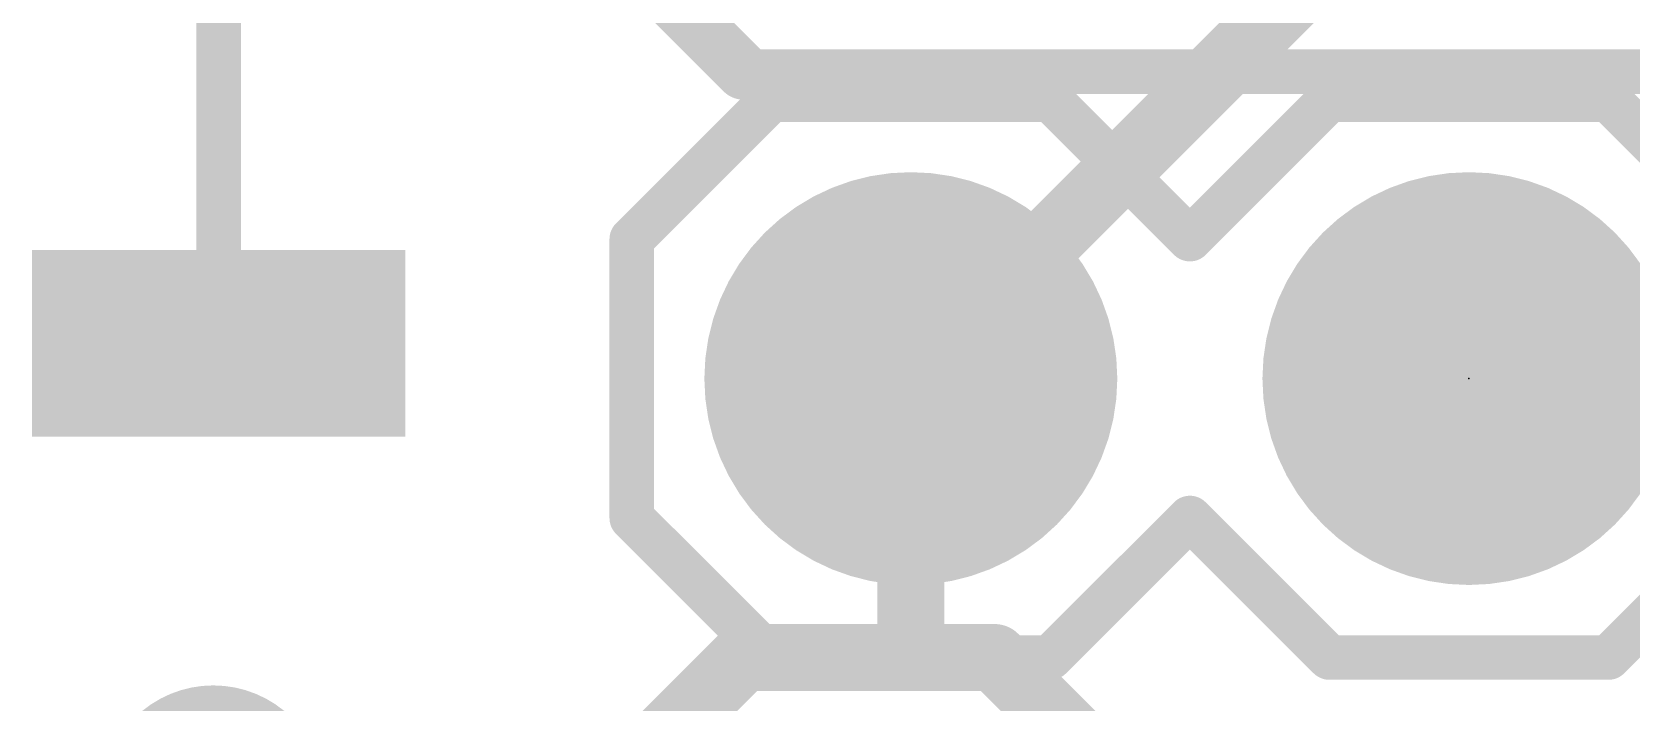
# Model space of a CAD drawing. Extents: x -20 to 87, y -16 to 68.
# Drawn here: x 2.35 to 9.63, y 53.14 to 56.19 of the extents above; entities that cross this region are included whole.
import ezdxf

# ---------------------------------------------------------------- set-up
doc = ezdxf.new("R2010")
doc.units = 0
for name, color, linetype in [('1', 12, 'CONTINUOUS'), ('16', 132, 'CONTINUOUS'), ('17', 110, 'CONTINUOUS'), ('18', 110, 'CONTINUOUS'), ('22', 40, 'CONTINUOUS'), ('24', 53, 'CONTINUOUS')]:
    doc.layers.add(name, color=color, linetype=linetype)

# ---------------------------------------------------------------- blocks, each defined once
blk = doc.blocks.new('ROUNDP')
at = {"const_width": 0.5}
blk.add_lwpolyline([(0, -0.25, 1), (0, 0.25, 1), (0, -0.25)], format="xyb", dxfattribs=at)
blk = doc.blocks.new('RECT')
blk.add_solid([(-0.5, -0.5), (0.5, -0.5), (-0.5, 0.5), (0.5, 0.5)])
blk = doc.blocks.new('ROUNDV')
at = {"const_width": 0.5}
blk.add_lwpolyline([(0, -0.25, 1), (0, 0.25, 1), (0, -0.25)], format="xyb", dxfattribs=at)

msp = doc.modelspace()

# ---------------------------------------------------------------- linework, layer by layer
at = {"layer": '1'}
for points, const_width in [([(5.588, 56.007), (3.175, 58.42)], 0.254), ([(5.588, 56.007), (10.668, 56.007)], 0.2032), ([(6.35, 53.34), (6.35, 54.61)], 0.3048), ([(5.08, 52.832), (5.588, 53.34)], 0.3048), ([(5.588, 53.34), (6.35, 53.34)], 0.3048), ([(6.35, 53.34), (6.731, 53.34)], 0.3048), ([(8.321, 51.75), (6.731, 53.34)], 0.3048)]:
    msp.add_lwpolyline(points, dxfattribs=dict(at, const_width=const_width))
for points, const_width in [([(5.5431, 55.9621, 1), (5.6329, 56.0519)], 0.127), ([(5.588, 56.0578, 1), (5.588, 55.9562)], 0.1016), ([(6.4262, 54.61, 1), (6.2738, 54.61)], 0.1524), ([(5.588, 53.4162, 1), (5.588, 53.2638)], 0.1524), ([(5.6419, 53.2861, 1), (5.5341, 53.3939)], 0.1524), ([(6.35, 53.4162, 1), (6.35, 53.2638)], 0.1524), ([(6.35, 53.2638, 1), (6.35, 53.4162)], 0.1524), ([(6.7849, 53.3939, 1), (6.6771, 53.2861)], 0.1524), ([(6.731, 53.2638, 1), (6.731, 53.4162)], 0.1524), ([(6.2738, 53.34, 1), (6.4262, 53.34)], 0.1524)]:
    msp.add_lwpolyline(points, format="xyb", dxfattribs=dict(at, const_width=const_width))
at = {"layer": '16'}
for points, const_width in [([(6.35, 54.61), (10.16, 58.42)], 0.3048), ([(3.2, 56.49), (3.2, 54.77)], 0.2032)]:
    msp.add_lwpolyline(points, dxfattribs=dict(at, const_width=const_width))
for points, const_width in [([(3.1492, 54.77, 1), (3.2508, 54.77)], 0.1016), ([(6.2961, 54.6639, 1), (6.4039, 54.5561)], 0.1524)]:
    msp.add_lwpolyline(points, format="xyb", dxfattribs=dict(at, const_width=const_width))
at = {"layer": '22', "const_width": 0.2032}
for points in [[(5.715, 55.88), (5.08, 55.245)], [(6.985, 55.88), (5.715, 55.88)], [(7.62, 55.245), (6.985, 55.88)], [(8.255, 55.88), (7.62, 55.245)], [(9.525, 55.88), (8.255, 55.88)], [(9.525, 55.88), (10.16, 55.245)], [(5.08, 55.245), (5.08, 53.975)], [(5.08, 53.975), (5.715, 53.34)], [(6.985, 53.34), (7.62, 53.975)], [(7.62, 53.975), (8.255, 53.34)], [(10.16, 53.975), (9.525, 53.34)], [(5.715, 53.34), (6.985, 53.34)], [(8.255, 53.34), (9.525, 53.34)]]:
    msp.add_lwpolyline(points, dxfattribs=at)
at = {"layer": '22', "const_width": 0.1016}
for points in [[(5.715, 55.9308, 1), (5.715, 55.8292)], [(5.7509, 55.8441, 1), (5.6791, 55.9159)], [(7.0209, 55.9159, 1), (6.9491, 55.8441)], [(6.985, 55.8292, 1), (6.985, 55.9308)], [(8.255, 55.9308, 1), (8.255, 55.8292)], [(8.2909, 55.8441, 1), (8.2191, 55.9159)], [(9.5609, 55.9159, 1), (9.4891, 55.8441)], [(9.525, 55.8292, 1), (9.525, 55.9308)], [(5.1308, 55.245, 1), (5.0292, 55.245)], [(5.0441, 55.2809, 1), (5.1159, 55.2091)], [(7.5841, 55.2809, 1), (7.6559, 55.2091)], [(7.5841, 55.2091, 1), (7.6559, 55.2809)], [(5.1159, 54.0109, 1), (5.0441, 53.9391)], [(7.6559, 54.0109, 1), (7.5841, 53.9391)], [(7.6559, 53.9391, 1), (7.5841, 54.0109)], [(5.0292, 53.975, 1), (5.1308, 53.975)], [(5.715, 53.3908, 1), (5.715, 53.2892)], [(5.6791, 53.3041, 1), (5.7509, 53.3759)], [(6.9491, 53.3759, 1), (7.0209, 53.3041)], [(6.985, 53.2892, 1), (6.985, 53.3908)], [(8.255, 53.3908, 1), (8.255, 53.2892)], [(8.2191, 53.3041, 1), (8.2909, 53.3759)], [(9.4891, 53.3759, 1), (9.5609, 53.3041)], [(9.525, 53.2892, 1), (9.525, 53.3908)]]:
    msp.add_lwpolyline(points, format="xyb", dxfattribs=at)
at = {"layer": '24'}
msp.add_point((8.89, 54.61), dxfattribs=at)

# ---------------------------------------------------------------- block references
at = {"layer": '16', "xscale": 0.85, "yscale": 1.7, "rotation": 270}
msp.add_blockref('RECT', (3.2, 54.77), dxfattribs=at)
at = {"layer": '17', "xscale": 1.8796, "yscale": 1.8796, "rotation": 90}
for p in [(6.35, 54.61), (6.35, 54.61), (8.89, 54.61), (8.89, 54.61)]:
    msp.add_blockref('ROUNDP', p, dxfattribs=at)
at = {"layer": '18', "xscale": 1.016, "yscale": 1.016}
msp.add_blockref('ROUNDV', (3.175, 52.705), dxfattribs=at)
msp.add_blockref('ROUNDV', (3.175, 52.705), dxfattribs=at)

doc.saveas('drawing.dxf')
